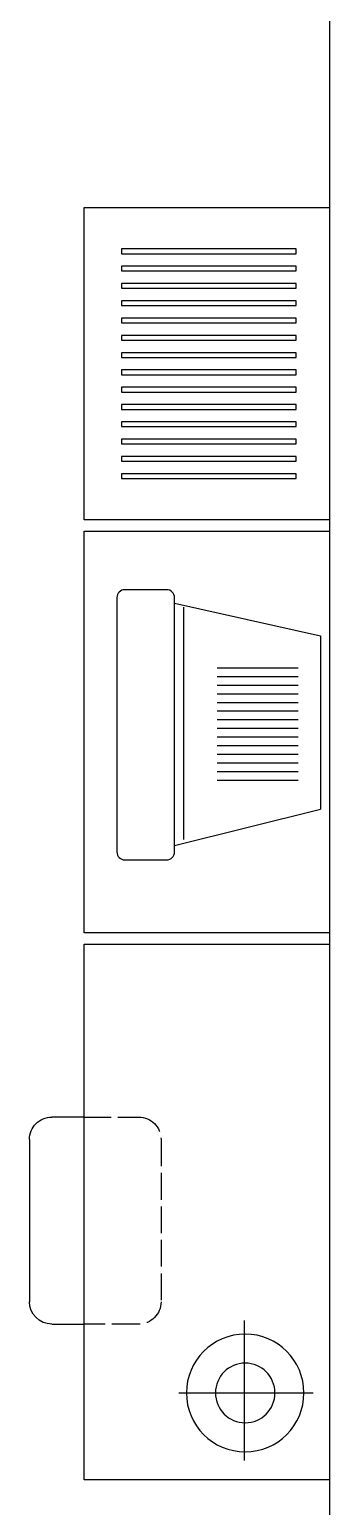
# Model space of a CAD drawing. Header units: centimetres. Extents: x 8510 to 16419, y -974 to 2536.
# Drawn here: x 10013.3 to 10080.6, y 26.1 to 357 of the extents above; entities that cross this region are included whole.
import ezdxf

# ---------------------------------------------------------------- set-up
doc = ezdxf.new("R2010")
doc.units = ezdxf.units.CM
doc.linetypes.add('ACAD_ISO02W100', pattern=[15, 12, -3])
doc.layers.add('5', color=5, linetype='Continuous')
doc.layers.add('轴线', color=1, linetype='Continuous')

# ---------------------------------------------------------------- blocks, each defined once
blk = doc.blocks.new('13')
at = {"layer": '5'}
for p, q in [((-327332.6, -96330.1, 589.9), (-328532.6, -96330.1, 589.9)), ((-328532.6, -96330.1, 589.9), (-328532.6, -96880.1, 589.9)), ((-327332.6, -96880.1, 589.9), (-327332.6, -96330.1, 589.9)), ((-328338.3, -96668.2, 589.9), (-328338.3, -96366.7, 589.9)), ((-328489.6, -96520.9, 589.9), (-328176, -96520.9, 589.9)), ((-328532.6, -96880.1, 589.9), (-327332.6, -96880.1, 589.9)), ((-328184, -96952.9, 589.9), (-328184, -96880.1, 589.9)), ((-327720.3, -96880.1, 589.9), (-327720.3, -96952.9, 589.9)), ((-327770.3, -97002.9, 589.9), (-328134, -97002.9, 589.9))]:
    blk.add_line(p, q, dxfattribs=at)
at = {"layer": '5', "linetype": 'ACAD_ISO02W100', "ltscale": 5}
for p, q in [((-327770.3, -96707.9, 589.9), (-328134, -96707.9, 589.9)), ((-328184, -96757.9, 589.9), (-328184, -96880.1, 589.9)), ((-327720.3, -96880.1, 589.9), (-327720.3, -96757.9, 589.9))]:
    blk.add_line(p, q, dxfattribs=at)
at = {"layer": '5'}
for radius in [131.8, 66.8]:
    blk.add_circle((-328338.2, -96519.1, 589.9), radius, dxfattribs=at)
at = {"layer": '5', "linetype": 'ACAD_ISO02W100', "ltscale": 5}
for centre, start, end in [((-328134, -96757.9, 589.9), 90, 180), ((-327770.3, -96757.9, 589.9), 0, 90)]:
    blk.add_arc(centre, 50, start, end, dxfattribs=at)
at = {"layer": '5'}
for centre, start, end in [((-328134, -96952.9, 589.9), 180, 270), ((-327770.3, -96952.9, 589.9), 270, 0)]:
    blk.add_arc(centre, 50, start, end, dxfattribs=at)

msp = doc.modelspace()

# ---------------------------------------------------------------- linework, layer by layer
at = {"layer": '5', "color": 7}
for p, q in [((10025.58, 247.13), (10025.58, 317.13)), ((10025.58, 317.13), (10080.58, 317.13)), ((10080.58, 317.13), (10080.58, 247.13)), ((10073.11, 307.83), (10033.9, 307.83)), ((10033.9, 307.83), (10033.9, 306.75)), ((10073.11, 306.75), (10073.11, 307.83)), ((10033.9, 306.75), (10073.11, 306.75)), ((10073.11, 303.95), (10033.9, 303.95)), ((10033.9, 303.95), (10033.9, 302.88)), ((10033.9, 302.88), (10073.11, 302.88)), ((10073.11, 302.88), (10073.11, 303.95)), ((10073.11, 300.08), (10033.9, 300.08)), ((10033.9, 300.08), (10033.9, 299)), ((10033.9, 299), (10073.11, 299)), ((10073.11, 299), (10073.11, 300.08)), ((10073.11, 296.2), (10033.9, 296.2)), ((10033.9, 296.2), (10033.9, 295.13)), ((10033.9, 295.13), (10073.11, 295.13)), ((10073.11, 295.13), (10073.11, 296.2)), ((10073.11, 292.33), (10033.9, 292.33)), ((10033.9, 292.33), (10033.9, 291.25)), ((10033.9, 291.25), (10073.11, 291.25)), ((10073.11, 291.25), (10073.11, 292.33)), ((10073.11, 288.46), (10033.9, 288.46)), ((10033.9, 288.46), (10033.9, 287.38)), ((10073.11, 287.38), (10073.11, 288.46)), ((10033.9, 287.38), (10073.11, 287.38)), ((10073.11, 284.58), (10033.9, 284.58)), ((10033.9, 284.58), (10033.9, 283.51)), ((10073.11, 283.51), (10073.11, 284.58)), ((10033.9, 283.51), (10073.11, 283.51)), ((10073.11, 280.71), (10033.9, 280.71)), ((10033.9, 280.71), (10033.9, 279.63)), ((10033.9, 279.63), (10073.11, 279.63)), ((10073.11, 279.63), (10073.11, 280.71)), ((10073.11, 276.84), (10033.9, 276.84)), ((10033.9, 276.84), (10033.9, 275.76)), ((10033.9, 275.76), (10073.11, 275.76)), ((10073.11, 275.76), (10073.11, 276.84)), ((10073.11, 272.96), (10033.9, 272.96)), ((10033.9, 272.96), (10033.9, 271.89)), ((10033.9, 271.89), (10073.11, 271.89)), ((10073.11, 271.89), (10073.11, 272.96)), ((10073.11, 269.09), (10033.9, 269.09)), ((10033.9, 269.09), (10033.9, 268.01)), ((10033.9, 268.01), (10073.11, 268.01)), ((10073.11, 268.01), (10073.11, 269.09)), ((10073.11, 265.21), (10033.9, 265.21)), ((10033.9, 265.21), (10033.9, 264.14)), ((10073.11, 264.14), (10073.11, 265.21)), ((10033.9, 264.14), (10073.11, 264.14)), ((10073.11, 261.34), (10033.9, 261.34)), ((10033.9, 261.34), (10033.9, 260.26)), ((10033.9, 260.26), (10073.11, 260.26)), ((10073.11, 260.26), (10073.11, 261.34)), ((10073.11, 257.47), (10033.9, 257.47)), ((10033.9, 257.47), (10033.9, 256.39)), ((10033.9, 256.39), (10073.11, 256.39)), ((10073.11, 256.39), (10073.11, 257.47)), ((10080.58, 247.13), (10025.58, 247.13)), ((10025.58, 244.63), (10080.58, 244.63)), ((10025.58, 154.63), (10025.58, 244.63)), ((10080.58, 244.63), (10080.58, 154.63)), ((10032.91, 229.71), (10032.91, 172.74)), ((10044.04, 231.49), (10034.68, 231.49)), ((10045.81, 172.74), (10045.81, 229.71)), ((10045.81, 228.48), (10078.58, 221.13)), ((10047.93, 175.51), (10047.93, 227.59)), ((10078.58, 221.13), (10078.58, 182.34)), ((10073.56, 213.91), (10055.37, 213.91)), ((10073.56, 211.98), (10055.37, 211.98)), ((10073.56, 210.05), (10055.37, 210.05)), ((10073.56, 208.11), (10055.37, 208.11)), ((10073.56, 206.18), (10055.37, 206.18)), ((10073.56, 204.25), (10055.37, 204.25)), ((10073.56, 202.31), (10055.37, 202.31)), ((10073.56, 200.38), (10055.37, 200.38)), ((10073.56, 198.45), (10055.37, 198.45)), ((10073.56, 198.45), (10055.37, 198.45)), ((10073.56, 196.51), (10055.37, 196.51)), ((10073.56, 196.51), (10055.37, 196.51)), ((10073.56, 194.58), (10055.37, 194.58)), ((10073.56, 192.65), (10055.37, 192.65)), ((10073.56, 190.71), (10055.37, 190.71)), ((10073.56, 188.78), (10055.37, 188.78)), ((10045.81, 174.18), (10078.58, 182.34)), ((10034.68, 170.97), (10044.04, 170.97)), ((10080.58, 154.63), (10025.58, 154.63))]:
    msp.add_line(p, q, dxfattribs=at)
for centre, start, end in [((10034.68, 229.71), 90, 180), ((10044.04, 229.71), 0, 90), ((10034.68, 172.74), 180, 270), ((10044.04, 172.74), 270, 0)]:
    msp.add_arc(centre, 1.78, start, end, dxfattribs=at)
at = {"layer": '轴线', "color": 7}
msp.add_line((10080.58, 709.63), (10080.58, -221.87), dxfattribs=at)

# ---------------------------------------------------------------- block references
at = {"layer": '5', "color": 7, "linetype": 'Continuous', "xscale": -0.1, "yscale": 0.1, "zscale": 0.1, "rotation": 270}
msp.add_blockref('13', (19713.58, 32885.38, -58.99), dxfattribs=at)

doc.saveas('drawing.dxf')
